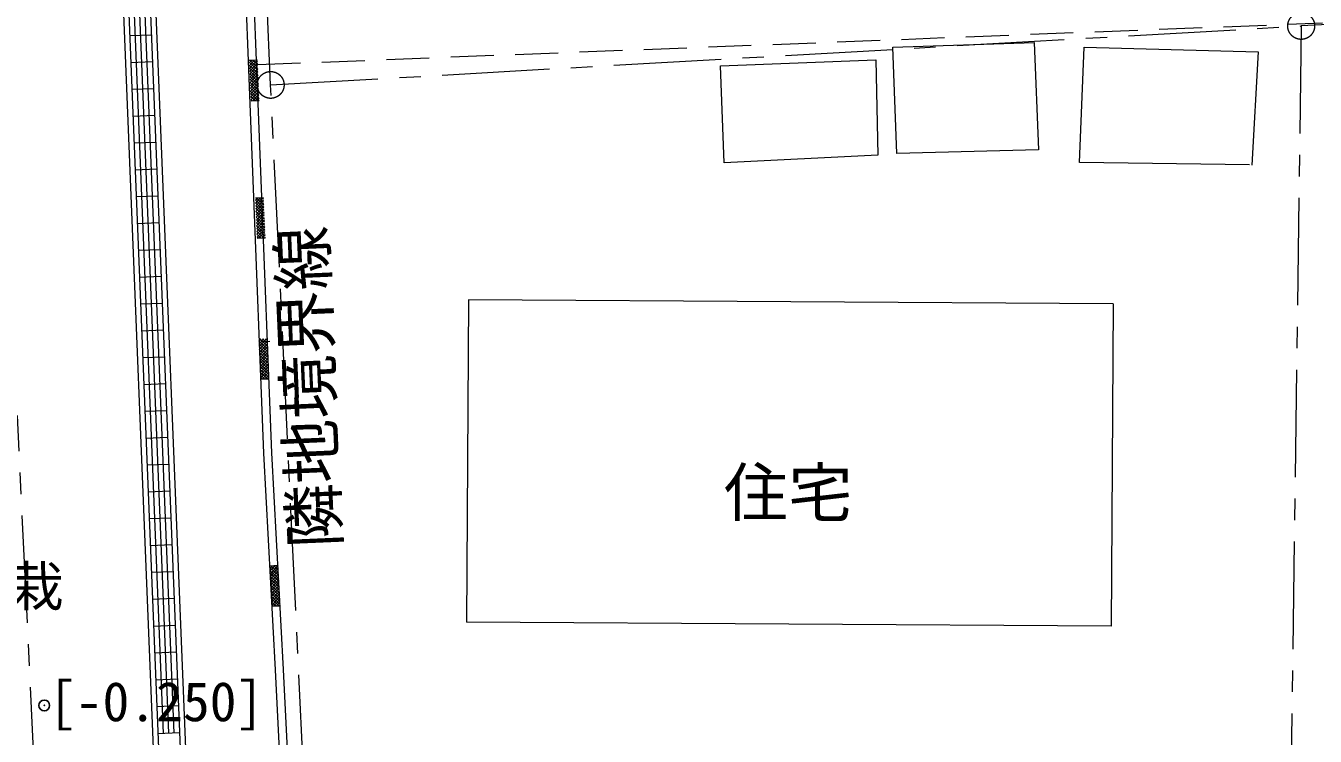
# Model space of a CAD drawing. Units: millimetres at full size, sheet at 1:400; details may follow other scales. Extents: x -117226 to 115574, y -80033 to 82367.
# Drawn here: x 30966 to 54972, y -22334 to -9109 of the extents above; entities that cross this region are included whole.
import ezdxf
from ezdxf.enums import TextEntityAlignment as Align

# ---------------------------------------------------------------- set-up
doc = ezdxf.new("R2010")
doc.units = ezdxf.units.MM
doc.header["$LTSCALE"] = 400
doc.header["$PDMODE"] = 32
doc.header["$PDSIZE"] = 200
doc.linetypes.add('CHAIN1', pattern=[8, 5, -1, 1, -1])
doc.linetypes.add('DASHED2', pattern=[3, 2, -1])
for name, color, linetype, lineweight in [('0-0_通芯', 7, 'CHAIN1', 9), ('0-9_文字', 3, 'Continuous', 9), ('1-9_文字', 3, 'Continuous', 9), ('2-2_中線', 7, 'Continuous', 9), ('2-6_設備', 4, 'Continuous', 5), ('2-9_文字', 7, 'Continuous', 9), ('4-D_点線', 3, 'CHAIN1', 13), ('E-1_太線', 4, 'Continuous', 5)]:
    doc.layers.add(name, color=color, linetype=linetype, lineweight=lineweight)
doc.layers.add('5-9_文字', color=2, linetype='Continuous')
doc.styles.add('ＭＳ ゴシック', font='')
doc.styles.get('ＭＳ ゴシック').set_extended_font_data('MS Gothic')

msp = doc.modelspace()

# ---------------------------------------------------------------- linework, layer by layer
at = {"layer": '0-0_通芯'}
for p, q in [((64797.2, -8551.2), (54710.8, -9112.4)), ((35524.5, -10210.3), (54710.8, -9112.4)), ((54710.8, -9112.4), (54410.8, -31090.5))]:
    msp.add_line(p, q, dxfattribs=at)
for points in [[(35524.5, -10210.3), (34617.4, 10675.8), (54882.8, 9222.3), (54710.8, -9112.4)], [(52503.5, -26455.7), (36294.9, -26389), (35524.5, -10210.3)]]:
    msp.add_lwpolyline(points, dxfattribs=at)
for centre in [(54710.8, -9112.4), (35524.5, -10210.3)]:
    msp.add_circle(centre, 250, dxfattribs=at)
at = {"layer": '2-2_中線', "color": 4, "lineweight": 5}
for p, q in [((32194.9, 5772.5), (33463.3, -25684.8)), ((32294.9, 5776.6), (33563.2, -25680.2)), ((32694.5, 5792.7), (33962.8, -25662)), ((32794.5, 5796.7), (34062.7, -25657.4))]:
    msp.add_line(p, q, dxfattribs=at)
at = {"layer": '2-6_設備'}
for p, q in [((32393.7, 5780.6), (33525.3, -22283.4)), ((32492.6, 5784.6), (33624.1, -22279.4)), ((32591.5, 5788.5), (33723, -22275.4)), ((33298.1, -9282), (32902.7, -9297.9)), ((33318.3, -9781.6), (32922.8, -9797.5)), ((33338.4, -10281.2), (32942.9, -10297.1)), ((33358.6, -10780.8), (32963.1, -10796.7)), ((33378.7, -11280.4), (32983.2, -11296.3)), ((33398.9, -11779.9), (33003.4, -11795.9)), ((33419, -12279.5), (33023.5, -12295.5)), ((33439.2, -12779.1), (33043.7, -12795.1)), ((33459.3, -13278.7), (33063.8, -13294.7)), ((33479.4, -13778.3), (33083.9, -13794.3)), ((33499.6, -14277.9), (33104.1, -14293.9)), ((33519.7, -14777.5), (33124.2, -14793.5)), ((33539.9, -15277.1), (33144.4, -15293.1)), ((33560, -15776.7), (33164.5, -15792.6)), ((33580.2, -16276.3), (33184.7, -16292.2)), ((33600.3, -16775.9), (33204.8, -16791.8)), ((33620.4, -17275.5), (33224.9, -17291.4)), ((33640.6, -17775.1), (33245.1, -17791)), ((33660.7, -18274.7), (33265.2, -18290.6)), ((33680.9, -18774.3), (33285.4, -18790.2)), ((33701, -19273.9), (33305.5, -19289.8)), ((33721.2, -19773.5), (33325.7, -19789.4)), ((33741.3, -20273), (33345.8, -20289)), ((33761.4, -20772.6), (33365.9, -20788.6)), ((33781.6, -21272.2), (33386.1, -21288.2)), ((33801.7, -21771.8), (33406.2, -21787.8)), ((33821.9, -22271.4), (33426.4, -22287.4))]:
    msp.add_line(p, q, dxfattribs=at)
at = {"layer": '4-D_点線'}
msp.add_line((31300, -26615.9), (30811.7, -16361.8), dxfattribs=at)
at = {"layer": '5-9_文字'}
msp.add_point((31309.6, -21762), dxfattribs=at)
at = {"layer": 'E-1_太線', "linetype": 'DASHED2'}
msp.add_line((35280.1, -9830.8), (55106.9, -9054.8), dxfattribs=at)
at = {"layer": 'E-1_太線'}
for p, q in [((35276.5, -9749.9), (35126.6, -9756.6)), ((35284.8, -9936.8), (35128.3, -9793.6)), ((35165.4, -9754.9), (35128.4, -9795.3)), ((35218.4, -9752.5), (35130.7, -9848.3)), ((35271.4, -9750.2), (35133, -9901.3)), ((35278.6, -9797.8), (35135.4, -9954.3)), ((35282.4, -9883.8), (35142.6, -9755.9)), ((35280.1, -9830.8), (35195.6, -9753.5)), ((35277.8, -9777.9), (35248.6, -9751.2)), ((35287.1, -9989.8), (35130.6, -9846.6)), ((35289.5, -10042.8), (35133, -9899.6)), ((35291.8, -10095.8), (35135.3, -9952.6)), ((35281, -9850.8), (35137.7, -10007.3)), ((35294.2, -10148.8), (35137.7, -10005.6)), ((35296.5, -10201.8), (35140, -10058.5)), ((35283.3, -9903.8), (35140.1, -10060.3)), ((35285.7, -9956.8), (35142.4, -10113.3)), ((35288, -10009.8), (35144.8, -10166.3)), ((35290.4, -10062.8), (35147.1, -10219.3)), ((35298.9, -10254.8), (35142.3, -10111.5)), ((35301.2, -10307.8), (35144.7, -10164.5)), ((35303.5, -10360.8), (35147, -10217.5)), ((35305.9, -10413.8), (35149.4, -10270.5)), ((35292.7, -10115.8), (35149.5, -10272.3)), ((35295.1, -10168.7), (35151.8, -10325.3)), ((35297.4, -10221.7), (35154.1, -10378.3)), ((35299.7, -10274.7), (35156.5, -10431.3)), ((35308.2, -10466.8), (35151.7, -10323.5)), ((35289.3, -10500.3), (35154.1, -10376.5)), ((35236.3, -10502.6), (35156.4, -10429.5)), ((35302.1, -10327.7), (35158.8, -10484.2)), ((35183.3, -10505), (35158.8, -10482.5)), ((35159.8, -10506), (35309.7, -10499.4)), ((35304.4, -10380.7), (35191, -10504.6)), ((35306.8, -10433.7), (35244, -10502.3)), ((35309.1, -10486.7), (35297, -10499.9)), ((53750.9, -11696.1), (50585.3, -11654.2)), ((35389.8, -12309.8), (35239.9, -12316.5)), ((35398, -12496.7), (35241.5, -12353.5)), ((35278.6, -12314.8), (35241.6, -12355.2)), ((35331.6, -12312.4), (35243.9, -12408.2)), ((35400.4, -12549.7), (35243.9, -12406.5)), ((35402.7, -12602.7), (35246.2, -12459.5)), ((35384.6, -12310.1), (35246.3, -12461.2)), ((35391.9, -12357.7), (35248.6, -12514.2)), ((35394.2, -12410.7), (35251, -12567.2)), ((35396.6, -12463.7), (35253.3, -12620.2)), ((35395.7, -12443.7), (35255.9, -12315.8)), ((35393.4, -12390.7), (35308.9, -12313.4)), ((35391, -12337.8), (35361.9, -12311.1)), ((35405.1, -12655.7), (35248.6, -12512.5)), ((35407.4, -12708.7), (35250.9, -12565.5)), ((35409.8, -12761.7), (35253.2, -12618.4)), ((35412.1, -12814.7), (35255.6, -12671.4)), ((35398.9, -12516.7), (35255.7, -12673.2)), ((35401.3, -12569.7), (35258, -12726.2)), ((35403.6, -12622.7), (35260.4, -12779.2)), ((35406, -12675.7), (35262.7, -12832.2)), ((35414.5, -12867.7), (35257.9, -12724.4)), ((35416.8, -12920.7), (35260.3, -12777.4)), ((35419.1, -12973.7), (35262.6, -12830.4)), ((35421.5, -13026.7), (35265, -12883.4)), ((35408.3, -12728.6), (35265.1, -12885.2)), ((35402.6, -13060.2), (35267.3, -12936.4)), ((35410.7, -12781.6), (35267.4, -12938.2)), ((35413, -12834.6), (35269.7, -12991.2)), ((35415.3, -12887.6), (35272.1, -13044.1)), ((35417.7, -12940.6), (35304.3, -13064.5)), ((35349.6, -13062.5), (35269.7, -12989.4)), ((35296.6, -13064.9), (35272, -13042.4)), ((35273, -13065.9), (35422.9, -13059.3)), ((35420, -12993.6), (35357.3, -13062.2)), ((35422.4, -13046.6), (35410.3, -13059.8)), ((51209.1, -14283.4), (51172.3, -20283.3)), ((35462.7, -15120.8), (35306.2, -14977.5)), ((35343.3, -14938.8), (35306.3, -14979.3)), ((35396.3, -14936.5), (35308.6, -15032.3)), ((35465.1, -15173.8), (35308.6, -15030.5)), ((35467.4, -15226.8), (35310.9, -15083.5)), ((35449.3, -14934.1), (35311, -15085.3)), ((35456.6, -14981.7), (35313.3, -15138.3)), ((35458.9, -15034.7), (35315.7, -15191.3)), ((35461.3, -15087.7), (35318, -15244.3)), ((35460.4, -15067.8), (35320.6, -14939.8)), ((35508.3, -14988.5), (35358.4, -14995.2)), ((35458, -15014.8), (35373.6, -14937.5)), ((35455.7, -14961.8), (35426.6, -14935.1)), ((35469.8, -15279.8), (35313.2, -15136.5)), ((35472.1, -15332.8), (35315.6, -15189.5)), ((35474.5, -15385.8), (35317.9, -15242.5)), ((35476.8, -15438.7), (35320.3, -15295.5)), ((35463.6, -15140.7), (35320.4, -15297.2)), ((35479.1, -15491.7), (35322.6, -15348.5)), ((35466, -15193.7), (35322.7, -15350.2)), ((35468.3, -15246.7), (35325, -15403.2)), ((35470.6, -15299.7), (35327.4, -15456.2)), ((35473, -15352.7), (35329.7, -15509.2)), ((35481.5, -15544.7), (35325, -15401.5)), ((35483.8, -15597.7), (35327.3, -15454.5)), ((35486.2, -15650.7), (35329.7, -15507.5)), ((35467.2, -15684.2), (35332, -15560.5)), ((35475.3, -15405.7), (35332.1, -15562.2)), ((35477.7, -15458.7), (35334.4, -15615.2)), ((35480, -15511.7), (35336.8, -15668.2)), ((35482.4, -15564.7), (35369, -15688.6)), ((35414.2, -15686.6), (35334.3, -15613.5)), ((35361.3, -15688.9), (35336.7, -15666.4)), ((35337.7, -15690), (35487.6, -15683.3)), ((35484.7, -15617.7), (35421.9, -15686.2)), ((35487.1, -15670.7), (35474.9, -15683.9)), ((35660.9, -19157.8), (35511.1, -19165.8)), ((35549.8, -19163.8), (35513.1, -19204.6)), ((35670.9, -19344.6), (35513.1, -19202.8)), ((35602.8, -19160.9), (35516, -19257.6)), ((35655.7, -19158.1), (35518.8, -19310.5)), ((35668.1, -19291.7), (35527.1, -19165)), ((35665.2, -19238.7), (35580, -19162.2)), ((35662.4, -19185.7), (35633, -19159.3)), ((35673.7, -19397.6), (35515.9, -19255.8)), ((35676.6, -19450.6), (35518.7, -19308.8)), ((35679.4, -19503.5), (35521.6, -19361.7)), ((35663.5, -19205.6), (35521.7, -19363.5)), ((35682.2, -19556.5), (35524.4, -19414.7)), ((35666.3, -19258.6), (35524.5, -19416.5)), ((35669.1, -19311.6), (35527.3, -19469.4)), ((35672, -19364.6), (35530.2, -19522.4)), ((35674.8, -19417.5), (35533, -19575.4)), ((35685.1, -19609.5), (35527.2, -19467.7)), ((35687.9, -19662.4), (35530.1, -19520.7)), ((35690.8, -19715.4), (35532.9, -19573.6)), ((35677.6, -19470.5), (35535.8, -19628.3)), ((35693.6, -19768.4), (35535.8, -19626.6)), ((35696.4, -19821.4), (35538.6, -19679.6)), ((35680.5, -19523.5), (35538.7, -19681.3)), ((35683.3, -19576.4), (35541.5, -19734.3)), ((35686.2, -19629.4), (35544.4, -19787.3)), ((35689, -19682.4), (35547.2, -19840.2)), ((35699.3, -19874.3), (35541.4, -19732.5)), ((35680.6, -19908), (35544.3, -19785.5)), ((35627.7, -19910.9), (35547.1, -19838.5)), ((35574.7, -19913.7), (35549.9, -19891.4)), ((35691.8, -19735.3), (35550, -19893.2)), ((35551.2, -19915), (35701, -19906.9)), ((35694.7, -19788.3), (35582.4, -19913.3)), ((35697.5, -19841.3), (35635.4, -19910.4)), ((35700.3, -19894.3), (35688.3, -19907.6)), ((51172.3, -20283.3), (39172.5, -20209.5))]:
    msp.add_line(p, q, dxfattribs=at)
for points in [[(33510.1, -42809.8), (35599.6, -41787.7), (36536.4, -41335.1), (36330.3, -36637.9), (36026.4, -29315.9), (35614.6, -21098.9), (35398.7, -17067.8), (34986.2, -6582.6), (34620.8, 2303.4), (34229.4, 11140.9)], [(33574.7, -42945.2), (35665.5, -41922.5), (36690.5, -41427.3), (36480.2, -36631.6), (36176.3, -29309.5), (35764.5, -21091.5), (35548.5, -17060.5), (35136.1, -6576.2), (34770.7, 2309.8), (34380.2, 11126)], [(50585.3, -11654.2), (50668.2, -9505), (53907, -9591.1), (53793.4, -11705.2)], [(51209.1, -14283.4), (39209.4, -14209.6), (39172.5, -20209.5)]]:
    msp.add_lwpolyline(points, dxfattribs=at)
for points in [[(47181.3, -11487.1), (47106.7, -9506.1), (49738.7, -9421.8), (49819.3, -11416.4)], [(43965.4, -11661.3), (43902.5, -9854.8), (46794.1, -9744.9), (46831.2, -11520)]]:
    msp.add_lwpolyline(points, close=True, dxfattribs=at)

# ---------------------------------------------------------------- texts
at = {"layer": '0-9_文字', "style": 'ＭＳ ゴシック'}
msp.add_text('隣地境界線', height=879.8, rotation=92.486, dxfattribs=at).set_placement((37061.8, -18801.3), align=Align.BOTTOM_LEFT)
at = {"layer": '1-9_文字', "style": 'ＭＳ ゴシック'}
msp.add_text('住宅', height=879.8, dxfattribs=at).set_placement((43959.9, -18502.2), align=Align.BOTTOM_LEFT)
at = {"layer": '2-9_文字', "style": 'ＭＳ ゴシック'}
msp.add_text('植栽', height=733.1, dxfattribs=at).set_placement((29668.1, -20129.1), align=Align.BOTTOM_LEFT)
at = {"layer": '5-9_文字', "style": 'ＭＳ ゴシック'}
msp.add_text('[-0.250]', height=733.1, dxfattribs=at).set_placement((31397.1, -22275.1), align=Align.BOTTOM_LEFT)

doc.saveas('drawing.dxf')
